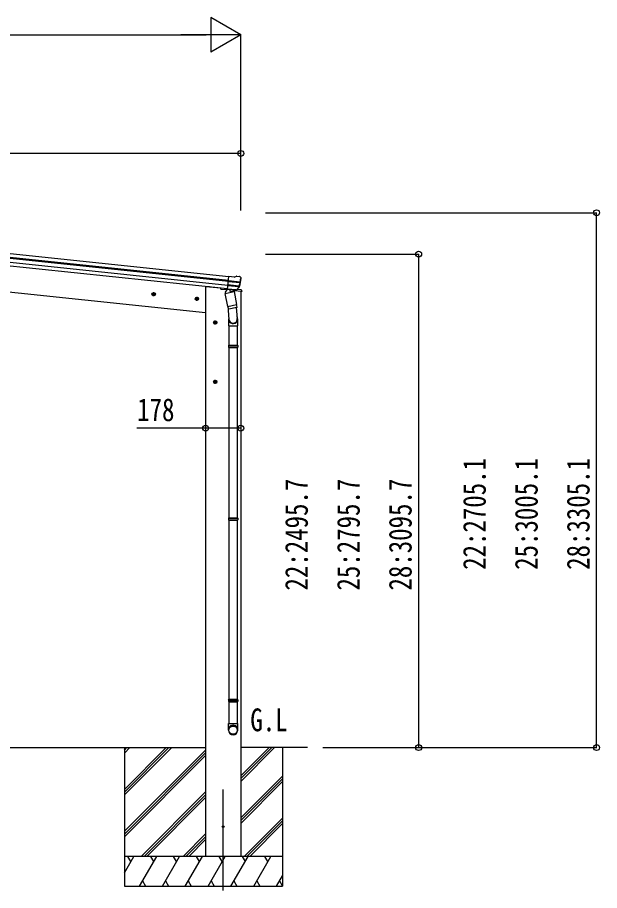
# Model space of a CAD drawing. Units: millimetres, scale not verified. Extents: x -14718 to 14718, y -10395 to 10395.
# Drawn here: x -5817 to -2873, y -6060 to -1645 of the extents above; entities that cross this region are included whole.
import ezdxf
from ezdxf.enums import TextEntityAlignment as Align

# ---------------------------------------------------------------- set-up
doc = ezdxf.new("R2010")
doc.units = ezdxf.units.MM
doc.header["$LTSCALE"] = 50
for name, color, linetype in [('0-2_USER1', 3, 'Continuous'), ('0-3_YKK_12', 2, 'Continuous'), ('0-4_YKK_13', 4, 'Continuous'), ('0-5_YKK_A1', 4, 'Continuous'), ('0-6_YKK_D', 6, 'Continuous')]:
    doc.layers.add(name, color=color, linetype=linetype)
doc.styles.add('ＭＳ ゴシック', font='')
doc.styles.get('ＭＳ ゴシック').set_extended_font_data('MS Gothic')

msp = doc.modelspace()

# ---------------------------------------------------------------- linework, layer by layer
at = {"layer": '0-3_YKK_12'}
msp.add_line((-4776.62, -6060.33), (-4776.62, -5549.33), dxfattribs=at)
at = {"layer": '0-4_YKK_13'}
for p, q in [((-4754.72, -3019.35), (-4747.93, -2954.8)), ((-4721.41, -2957.58), (-4747.93, -2954.8)), ((-4693.84, -2954.45), (-4693.84, -2954.45)), ((-4690.48, -2956.27), (-4690.48, -2956.27)), ((-4690.48, -2956.27), (-4686.98, -2960.59)), ((-4697.73, -3007.93), (-4752.91, -3002.13)), ((-4695.41, -3003.66), (-4752.44, -2997.66)), ((-4691.1, -2987.44), (-4750.71, -2981.18)), ((-4750.09, -2975.33), (-4690.35, -2981.6)), ((-4686.98, -2960.59), (-4686.29, -2961.45)), ((-4685.7, -2965.36), (-4685.61, -2963.49)), ((-4791.01, -3012.55), (-4790.58, -3015.78)), ((-4759.33, -3022.92), (-4786.15, -3020.1)), ((-4766.86, -3040.46), (-4721.98, -3031.32)), ((-4753.5, -3106.11), (-4766.86, -3040.46)), ((-4755.4, -3016.99), (-4766.61, -3033.92)), ((-4766.61, -3033.92), (-4765.34, -3040.15)), ((-4754.48, -3016.8), (-4755.4, -3016.99)), ((-4754.72, -3019.35), (-4744.77, -3020.39)), ((-4711.32, -3023.68), (-4754.69, -3019.12)), ((-4751.1, -3018.85), (-4752.66, -3018.69)), ((-4713.56, -3022.8), (-4751.1, -3018.85)), ((-4744.96, -3019.88), (-4742.04, -3034.23)), ((-4744.77, -3020.39), (-4744.52, -3020.51)), ((-4744.52, -3020.51), (-4719.19, -3023.18)), ((-4715.82, -3025.12), (-4740.57, -3034.87)), ((-4724.15, -3028.4), (-4723.5, -3031.63)), ((-4721.98, -3031.32), (-4708.62, -3096.98)), ((-4683.13, -3030.93), (-4720.58, -3027)), ((-4719.19, -3023.18), (-4718.92, -3023.11)), ((-4718.92, -3023.11), (-4711.22, -3023.92)), ((-4715.35, -3023.26), (-4715.2, -3023.99)), ((-4711.99, -3022.96), (-4713.56, -3022.8)), ((-4709.55, -3022.36), (-4696.51, -3006.43)), ((-4708.61, -3023), (-4694.92, -3007.25)), ((-4705.59, -3019.52), (-4686.69, -3021.51)), ((-4684.03, -3024.1), (-4683.13, -3030.93)), ((-4753.93, -3103.97), (-4747.28, -3171.72)), ((-4753.5, -3106.11), (-4708.62, -3096.98)), ((-4753.49, -3106.11), (-4750.95, -3118.58)), ((-4707.69, -3111.59), (-4748.65, -3119.92)), ((-4711.03, -3112.27), (-4705.47, -3167.99)), ((-4706.14, -3109.23), (-4708.63, -3096.98)), ((-4706.35, -3110.63), (-4706.35, -3110.62)), ((-4749.32, -3170.5), (-4749.32, -3205.15)), ((-4703.32, -3205.15), (-4703.32, -3170.8)), ((-4749.32, -3205.15), (-4703.32, -3205.15)), ((-4747.32, -3205.15), (-4747.32, -3301.9)), ((-4705.32, -3205.15), (-4705.32, -3301.9)), ((-4749.32, -3303.9), (-4748.32, -3301.9)), ((-4749.32, -3303.9), (-4703.32, -3303.9)), ((-4749.32, -3303.9), (-4749.32, -3311.9)), ((-4748.32, -3301.9), (-4704.32, -3301.9)), ((-4703.32, -3303.9), (-4704.32, -3301.9)), ((-4749.32, -3311.9), (-4703.32, -3311.9)), ((-4749.32, -3311.9), (-4748.32, -3313.9)), ((-4748.32, -3313.9), (-4704.32, -3313.9)), ((-4747.32, -3313.9), (-4747.32, -4175.58)), ((-4705.32, -3313.9), (-4705.32, -4175.58)), ((-4749.32, -4177.58), (-4748.32, -4175.58)), ((-4749.32, -4177.58), (-4703.32, -4177.58)), ((-4749.32, -4177.58), (-4749.32, -4185.58)), ((-4749.32, -4185.58), (-4703.32, -4185.58)), ((-4749.32, -4185.58), (-4748.32, -4187.58)), ((-4748.32, -4175.58), (-4704.32, -4175.58)), ((-4748.32, -4187.58), (-4704.32, -4187.58)), ((-4747.32, -4187.58), (-4747.32, -5093.27)), ((-4705.32, -4187.58), (-4705.32, -5093.27)), ((-4703.32, -4177.58), (-4704.32, -4175.58)), ((-4749.32, -5095.27), (-4748.32, -5093.27)), ((-4749.32, -5095.27), (-4703.32, -5095.27)), ((-4749.32, -5095.27), (-4749.32, -5103.27)), ((-4749.32, -5103.27), (-4703.32, -5103.27)), ((-4749.32, -5103.27), (-4748.32, -5105.27)), ((-4748.32, -5093.27), (-4704.32, -5093.27)), ((-4748.32, -5105.27), (-4704.32, -5105.27)), ((-4747.32, -5105.27), (-4747.32, -5215.27)), ((-4705.32, -5105.27), (-4705.32, -5215.27)), ((-4703.32, -5095.27), (-4704.32, -5093.27)), ((-4749.32, -5249.41), (-4749.32, -5215.27)), ((-4749.32, -5215.27), (-4703.32, -5215.27)), ((-4703.32, -5249.41), (-4703.32, -5215.27))]:
    msp.add_line(p, q, dxfattribs=at)
for points in [[(-4721.41, -2957.58), (-4708.62, -2953.18), (-4708.62, -2953.18)], [(-4707.33, -2953.03), (-4707.33, -2953.03), (-4693.84, -2954.45)], [(-4703.32, -3303.9), (-4703.32, -3311.9), (-4704.32, -3313.9)], [(-4703.32, -4177.58), (-4703.32, -4185.58), (-4704.32, -4187.58)], [(-4703.32, -5095.27), (-4703.32, -5103.27), (-4704.32, -5105.27)]]:
    msp.add_lwpolyline(points, dxfattribs=at)
msp.add_circle((-4776.62, -5737.5), 4.5, dxfattribs=at)
for centre, radius, start, end in [((-4707.64, -2956.01), 3, 84.02369, 108.97631), ((-4694.37, -2959.42), 5, 39.04426, 83.95574), ((-4886.59, -2944.24), 200.2, 342.20009, 347.53883), ((-4886.59, -2944.24), 202, 342.13916, 354), ((-4691.2, -2988.79), 1.35, 83.1605, 85.91927), ((-4688.33, -2987.81), 2.74, 167.02151, 172.43412), ((-4645.63, -2988.95), 45.32, 170.67122, 173.64518), ((-4879.52, -2946.29), 192.44, 349.4271, 354.57578), ((-4785.63, -3015.13), 5, 187.5, 264), ((-4752.61, -3018.19), 0.5, 228.73754, 264), ((-4745.54, -3020.04), 0.604, 15.29405, 86.90158), ((-4741.05, -3033.96), 1.03, 195.53431, 297.46103), ((-4716.18, -3024.19), 1, 291.5, 11.5), ((-4714.86, -3023.16), 0.5, 84, 191.5), ((-4711.94, -3022.46), 0.5, 264, 299.26246), ((-4710.87, -3021.04), 2.99, 273.2717, 319.00739), ((-4698.83, -3004.53), 3, 320.69111, 342.20009), ((-4697.18, -3005.28), 3, 319, 342.13916), ((-4687.01, -3024.49), 3, 7.5, 84), ((-4749.05, -3117.96), 2, 198.03157, 281.5), ((-4708.09, -3109.63), 2, 281.5, 330.09038), ((-4708.04, -3109.65), 1.95, 330.02234, 12.45983), ((-4733.32, -3170.8), 30, 0, 2.54858)]:
    msp.add_arc(centre, radius, start, end, dxfattribs=at)
for centre, major_axis, ratio, start_param, end_param in [((-4888.9, -2966.19), (20.92, 199.05), 0.994373, 4.7113789, 4.7277536), ((-4687.83, -2964.5), (0.38, 5.97), 0.020485, 0.671432, 1.5691306), ((-4692.16, -2958.96), (5.48, -2.51), 0.24881, 0.460585, 0.4641038), ((-4688.62, -2963.34), (-1.9, 2.34), 0.995767, 3.9859716, 4.712389), ((-4711, -3020.7), (0.51, 2.96), 0.642905, 3.2459383, 4.203928), ((-4710.92, -3020.93), (1.1, -2.8), 0.997631, 5.8041905, 5.8929484), ((-4710.96, -3020.81), (3.02, -2.79), 0.650902, 5.2561448, 5.3289554), ((-4708.57, -3020.96), (1.71, 2.84), 0.040856, 2.1135035, 2.1416249), ((-4726.32, -3170.5), (-23, 0), 0.996195, 5.9588909, 9.9444346), ((-4726.32, -3170.5), (-21, 0), 0.996195, 0.0583862, 3.2616355), ((-4726.32, -5247.67), (23, 0), 0.996195, 6.2831853, 9.424778), ((-4726.32, -5249.41), (23, 0), 0.996195, 6.2831853, 9.424778), ((-4726.32, -5249.41), (0, -23.43), 0.981806, 4.712389, 7.8539816)]:
    msp.add_ellipse(centre, major_axis=major_axis, ratio=ratio, start_param=start_param, end_param=end_param, dxfattribs=at)
msp.add_ellipse((-4726.32, -5249.41), major_axis=(-21, 0), ratio=0.996195, dxfattribs=at)
at = {"layer": '0-5_YKK_A1'}
for p, q in [((-4750.56, -2979.86), (-7654.65, -2674.63)), ((-4750.13, -2975.68), (-7654.21, -2670.45)), ((-4748.14, -2956.79), (-7652.23, -2651.55)), ((-7658.5, -2711.22), (-4754.41, -3016.46)), ((-4752.66, -2999.72), (-7656.74, -2694.49)), ((-5138.25, -3043.58), (-5118.36, -3045.67)), ((-5134.38, -3040.22), (-5127.52, -3037.16)), ((-5129.35, -3054.57), (-5127.26, -3034.68)), ((-5127.52, -3037.16), (-5121.45, -3041.58)), ((-5121.45, -3041.58), (-5122.23, -3049.04)), ((-4865.61, -3006.99), (-4865.61, -5887.49)), ((-4846.61, -3006.99), (-4865.61, -3006.99)), ((-4846.61, -3006.99), (-4790.97, -3012.84)), ((-4687.61, -3030.46), (-4687.61, -5887.49)), ((-5122.23, -3049.04), (-5129.09, -3052.09)), ((-4919.46, -3066.58), (-4899.57, -3068.67)), ((-4915.59, -3063.21), (-4908.73, -3060.16)), ((-4910.56, -3077.57), (-4908.47, -3057.68)), ((-4903.44, -3072.04), (-4910.3, -3075.09)), ((-4908.73, -3060.16), (-4902.66, -3064.57)), ((-4902.66, -3064.57), (-4903.44, -3072.04)), ((-4816.58, -3197.5), (-4816.58, -3177.5)), ((-4826.58, -3187.5), (-4806.58, -3187.5)), ((-4823.08, -3183.75), (-4816.58, -3179.99)), ((-4816.58, -3179.99), (-4810.08, -3183.75)), ((-4810.08, -3191.25), (-4816.58, -3195.01)), ((-4810.08, -3183.75), (-4810.08, -3191.25)), ((-4826.54, -3487.56), (-4806.54, -3487.56)), ((-4823.04, -3483.81), (-4816.54, -3480.05)), ((-4816.54, -3497.56), (-4816.54, -3477.56)), ((-4816.54, -3480.05), (-4810.04, -3483.81)), ((-4810.04, -3483.81), (-4810.04, -3491.31)), ((-4810.04, -3491.31), (-4816.54, -3495.06)), ((-10578.44, -5337.5), (-4865.61, -5337.5)), ((-5276.61, -5337.49), (-5276.61, -6037.49)), ((-5276.61, -5562.86), (-5051.24, -5337.49)), ((-5276.61, -5577.01), (-5037.1, -5337.49)), ((-5276.61, -5364.87), (-5249.23, -5337.49)), ((-5276.61, -5350.73), (-5263.37, -5337.49)), ((-5276.61, -5548.72), (-5065.61, -5337.72)), ((-4687.61, -5508.5), (-4516.6, -5337.49)), ((-4687.61, -5480.22), (-4544.88, -5337.49)), ((-4687.61, -5494.36), (-4530.74, -5337.49)), ((-4349.79, -5337.5), (-4687.61, -5337.5)), ((-4476.61, -5337.49), (-4476.61, -6037.49)), ((-5276.61, -5760.85), (-4865.61, -5349.85)), ((-5276.61, -5774.99), (-4865.61, -5364)), ((-5276.61, -5789.14), (-4865.61, -5378.14)), ((-4687.61, -5692.35), (-4476.61, -5481.35)), ((-4687.61, -5706.49), (-4476.61, -5495.5)), ((-4687.61, -5720.64), (-4476.61, -5509.64)), ((-5191.12, -5887.49), (-4865.61, -5561.98)), ((-5176.98, -5887.49), (-4865.61, -5576.13)), ((-5162.84, -5887.49), (-4865.61, -5590.27)), ((-4670.62, -5887.49), (-4476.61, -5693.49)), ((-4656.48, -5887.49), (-4476.61, -5707.63)), ((-4642.34, -5887.49), (-4476.61, -5721.77)), ((-4978.99, -5887.49), (-4865.61, -5774.12)), ((-4964.85, -5887.49), (-4865.61, -5788.26)), ((-4950.71, -5887.49), (-4865.61, -5802.4)), ((-4476.61, -5887.49), (-5276.61, -5887.49)), ((-5276.61, -5971.32), (-5228.21, -5887.49)), ((-5243.22, -5913.47), (-5258.22, -5887.49)), ((-5199.35, -6037.49), (-5112.74, -5887.49)), ((-5127.75, -5913.48), (-5142.75, -5887.49)), ((-5083.88, -6037.49), (-4997.28, -5887.49)), ((-5012.28, -5913.47), (-5027.28, -5887.49)), ((-4968.41, -6037.49), (-4881.8, -5887.49)), ((-4896.81, -5913.47), (-4911.81, -5887.49)), ((-4852.94, -6037.49), (-4766.33, -5887.49)), ((-4781.34, -5913.47), (-4796.34, -5887.49)), ((-4737.47, -6037.49), (-4650.86, -5887.49)), ((-4680.86, -5887.49), (-4665.86, -5913.47)), ((-4622, -6037.49), (-4535.39, -5887.49)), ((-4550.39, -5913.47), (-4565.4, -5887.49)), ((-4506.53, -6037.49), (-4476.61, -5985.68)), ((-5276.61, -6037.49), (-4476.61, -6037.49)), ((-5184.35, -6011.51), (-5169.35, -6037.49)), ((-5068.88, -6011.51), (-5053.88, -6037.49)), ((-4953.41, -6011.51), (-4938.41, -6037.49)), ((-4837.94, -6011.51), (-4822.94, -6037.49)), ((-4722.47, -6011.51), (-4707.47, -6037.49)), ((-4607, -6011.51), (-4592, -6037.49)), ((-4491.53, -6011.51), (-4476.53, -6037.49))]:
    msp.add_line(p, q, dxfattribs=at)
for points in [[(-7675.41, -2805.97), (-7679.18, -2841.78), (-4865.61, -3137.5)], [(-5129.09, -3052.09), (-5135.16, -3047.68), (-5134.38, -3040.22)], [(-4910.3, -3075.09), (-4916.37, -3070.68), (-4915.59, -3063.21)], [(-4816.58, -3195.01), (-4823.08, -3191.25), (-4823.08, -3183.75)], [(-4816.54, -3495.06), (-4823.04, -3491.31), (-4823.04, -3483.81)]]:
    msp.add_lwpolyline(points, dxfattribs=at)
for centre, radius in [((-5128.3, -3044.63), 8.5), ((-5128.3, -3044.63), 7.7), ((-5128.3, -3044.63), 6.5), ((-4909.52, -3067.62), 8.5), ((-4909.52, -3067.62), 7.7), ((-4909.52, -3067.62), 6.5), ((-4816.58, -3187.5), 8.5), ((-4816.58, -3187.5), 7.7), ((-4816.58, -3187.5), 6.5), ((-4816.54, -3487.56), 8.5), ((-4816.54, -3487.56), 7.7), ((-4816.54, -3487.56), 6.5)]:
    msp.add_circle(centre, radius, dxfattribs=at)
at = {"layer": '0-6_YKK_D'}
for p, q in [((-4687.93, -1732.44), (-4839.49, -1644.94)), ((-4839.49, -1644.94), (-4839.49, -1819.94)), ((-10581.31, -1732.44), (-4862.93, -1732.44)), ((-4687.93, -1732.44), (-4991.04, -1732.44)), ((-4687.93, -1732.44), (-4839.49, -1819.94)), ((-4687.93, -2621.97), (-4687.93, -1731.44)), ((-4687.93, -2332.44), (-7714.12, -2332.44)), ((-4687.93, -2621.97), (-4687.93, -2331.44)), ((-4562.79, -2632.44), (-2886.93, -2632.44)), ((-2887.93, -5337.5), (-2887.93, -2632.44)), ((-4562.79, -2841.83), (-3786.93, -2841.83)), ((-3787.93, -2841.83), (-3787.93, -5337.5)), ((-4272.68, -5337.5), (-3786.93, -5337.5)), ((-4272.68, -5337.5), (-2886.93, -5337.5))]:
    msp.add_line(p, q, dxfattribs=at)
msp.add_lwpolyline([(-4687.58, -3722.05), (-4865.58, -3722.05), (-5212.68, -3722.05)], dxfattribs=at)
for centre in [(-4687.93, -2332.44), (-2887.93, -2632.44), (-3787.93, -2841.83), (-4865.58, -3722.05), (-4687.58, -3722.05), (-3787.93, -5337.5), (-2887.93, -5337.5)]:
    msp.add_circle(centre, 14.88, dxfattribs=at)

# ---------------------------------------------------------------- texts
at = {"layer": '0-2_USER1', "style": 'ＭＳ ゴシック', "width": 0.8}
msp.add_text('G.L', height=115.5, dxfattribs=at).set_placement((-4639.5, -5289.5), align=Align.BOTTOM_LEFT)
at = {"layer": '0-6_YKK_D', "style": 'ＭＳ ゴシック', "width": 0.8}
msp.add_text('178', height=115.5, dxfattribs=at).set_placement((-5211.68, -3721.05), align=Align.BOTTOM_LEFT)
for s, p in [('22:2705.1', (-3413.93, -4438.57)), ('25:3005.1', (-3151.43, -4438.57)), ('28:3305.1', (-2888.93, -4438.57)), ('22:2495.7', (-4313.93, -4543.26)), ('25:2795.7', (-4051.43, -4543.26)), ('28:3095.7', (-3788.93, -4543.26))]:
    msp.add_text(s, height=115.5, rotation=90, dxfattribs=at).set_placement(p, align=Align.BOTTOM_LEFT)

doc.saveas('drawing.dxf')
